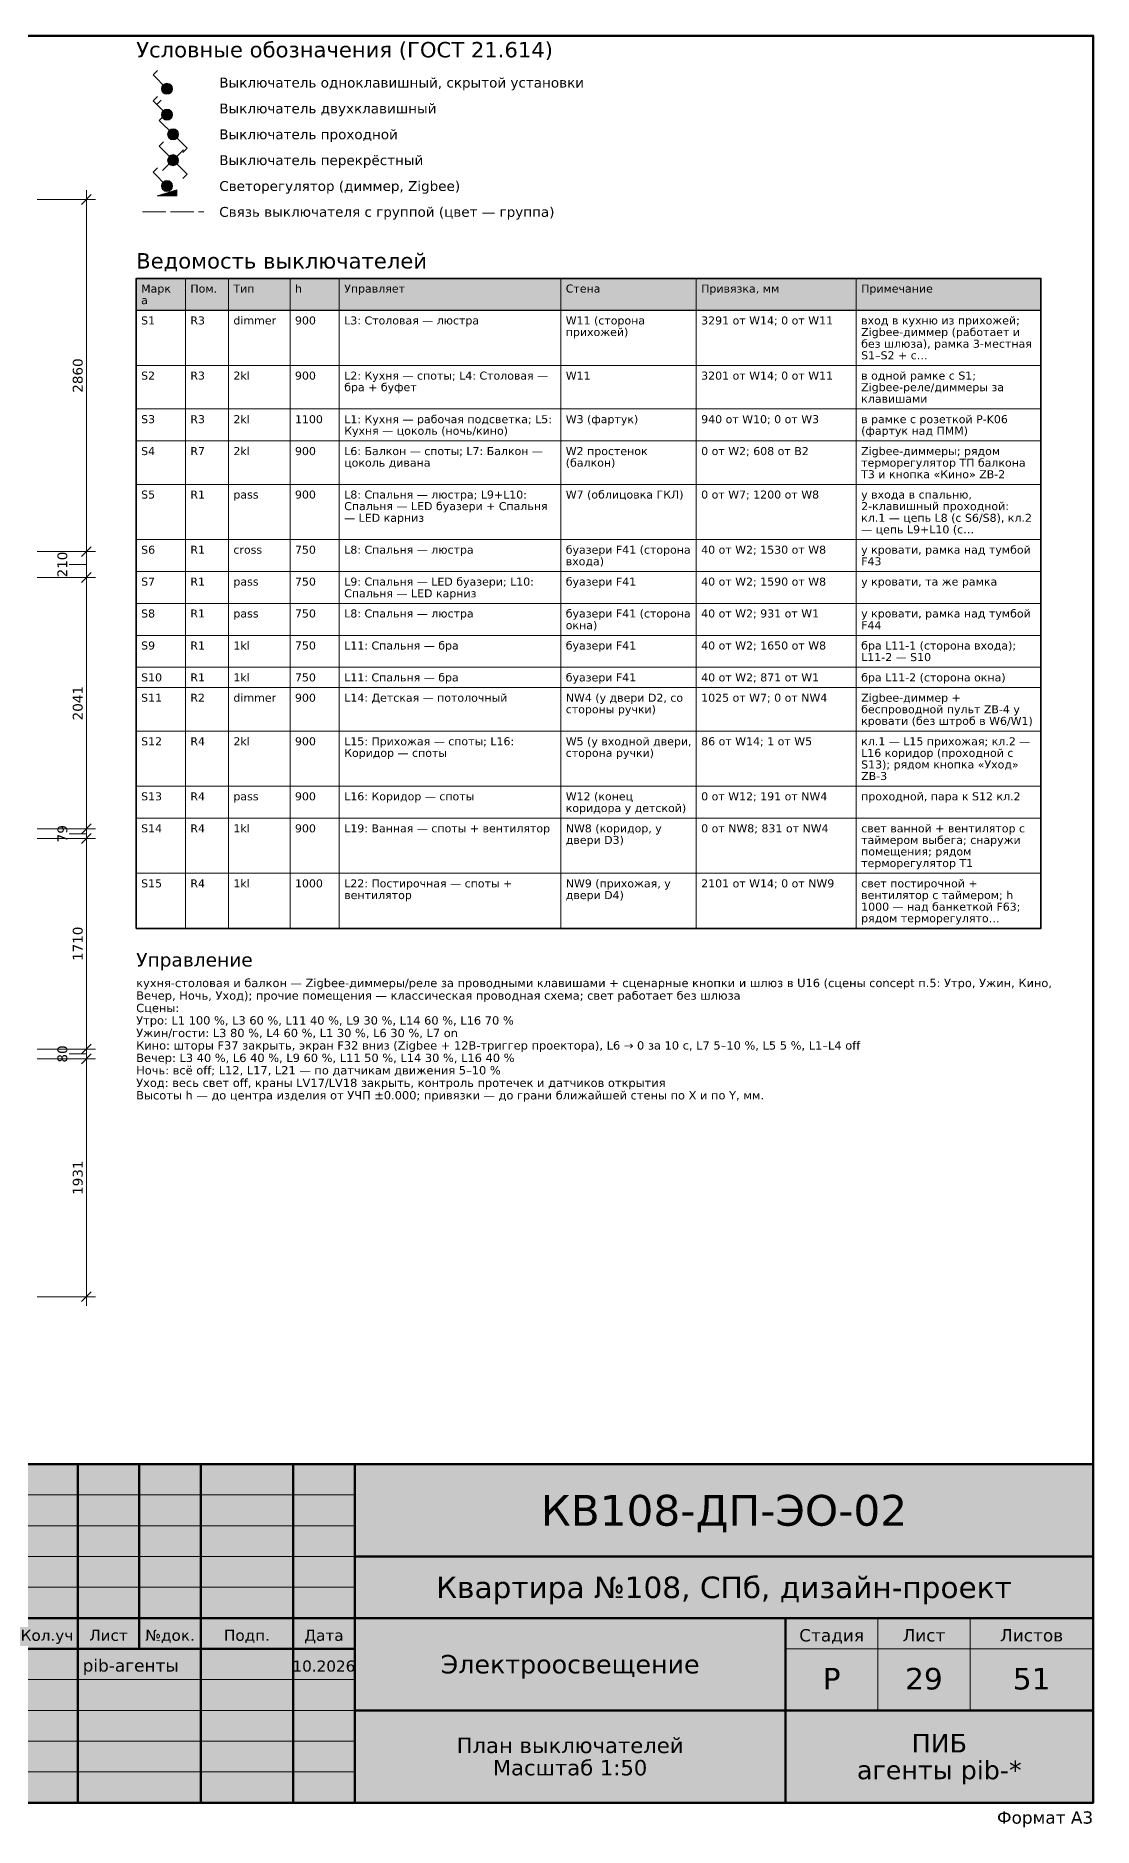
# Model space of a CAD drawing. Header units: millimetres. Extents: x 974 to 20750, y 51 to 14600.
# Drawn here: x 12159 to 20750, y 51 to 14600 of the extents above; entities that cross this region are included whole.
import ezdxf
from ezdxf.enums import TextEntityAlignment as Align

# ---------------------------------------------------------------- set-up
doc = ezdxf.new("R2010")
doc.units = ezdxf.units.MM
doc.linetypes.add('DASHED', pattern=[1.524, 1.27, -0.254])
for name, color, linetype in [('DIM', 7, 'CONTINUOUS'), ('EL-LIGHT', 30, 'CONTINUOUS'), ('FRAME', 7, 'CONTINUOUS'), ('TEXT', 7, 'CONTINUOUS')]:
    doc.layers.add(name, color=color, linetype=linetype)
doc.styles.add('GOST', font='DejaVuSans.ttf')

msp = doc.modelspace()

# ---------------------------------------------------------------- hatches: boundary and pattern name
at = {"layer": 'EL-LIGHT', "true_color": 0xb8860b}
h = msp.add_hatch(color=7, dxfattribs=at)
h.dxf.hatch_style = 1
edge = h.paths.add_edge_path()
edge.add_arc((13225, 14170), 45, 0, 360)
h = msp.add_hatch(color=7, dxfattribs=at)
h.dxf.hatch_style = 1
edge = h.paths.add_edge_path()
edge.add_arc((13225, 13960), 45, 0, 360)
h = msp.add_hatch(color=7, dxfattribs=at)
h.dxf.hatch_style = 1
edge = h.paths.add_edge_path()
edge.add_arc((13275, 13800), 45, 0, 360)
h = msp.add_hatch(color=7, dxfattribs=at)
h.dxf.hatch_style = 1
edge = h.paths.add_edge_path()
edge.add_arc((13275, 13590), 45, 0, 360)
h = msp.add_hatch(color=7, dxfattribs=at)
h.dxf.hatch_style = 1
edge = h.paths.add_edge_path()
edge.add_arc((13225, 13380), 45, 0, 360)
h = msp.add_hatch(color=7, dxfattribs=at)
h.dxf.hatch_style = 1
h.paths.add_polyline_path([(13145, 13300), (13305, 13300), (13305, 13350)])
at = {"layer": 'FRAME', "true_color": 0xffffff}
h = msp.add_hatch(color=7, dxfattribs=at)
h.dxf.hatch_style = 1
h.paths.add_polyline_path([(11500, 250), (20750, 250), (20750, 3000), (11500, 3000)])
at = {"layer": 'TEXT', "true_color": 0xe6e6e6}
h = msp.add_hatch(color=7, dxfattribs=at)
h.dxf.hatch_style = 1
h.paths.add_polyline_path([(12975, 12371), (20325, 12371), (20325, 12630), (12975, 12630)])

# ---------------------------------------------------------------- linework, layer by layer
at = {"layer": 'DIM', "color": 7, "lineweight": 15}
for points in [[(12170, 13271), (12645, 13271)], [(12570, 4285), (12570, 13346)], [(12170, 10411), (12645, 10411)], [(12170, 10201), (12645, 10201)], [(12170, 8160), (12645, 8160)], [(12170, 8081), (12645, 8081)], [(12170, 6371), (12645, 6371)], [(12170, 6291), (12645, 6291)], [(12170, 4360), (12645, 4360)]]:
    msp.add_lwpolyline(points, dxfattribs=at)
at = {"layer": 'DIM', "color": 7, "lineweight": 35}
for points in [[(12530, 13231), (12610, 13311)], [(12530, 10371), (12610, 10451)], [(12530, 10161), (12610, 10241)], [(12530, 8120), (12610, 8200)], [(12530, 8041), (12610, 8121)], [(12530, 6331), (12610, 6411)], [(12530, 6251), (12610, 6331)], [(12530, 4320), (12610, 4400)]]:
    msp.add_lwpolyline(points, dxfattribs=at)
at = {"layer": 'DIM', "color": 7, "lineweight": 13}
for points in [[(12570, 10306), (12430, 10306)], [(12570, 8120), (12430, 8120)], [(12570, 6331), (12430, 6331)]]:
    msp.add_lwpolyline(points, dxfattribs=at)
at = {"layer": 'EL-LIGHT', "lineweight": 30, "true_color": 0xb8860b}
for points in [[(13112, 14283), (13147, 14318)], [(13225, 14170), (13112, 14283)], [(13112, 14073), (13147, 14108)], [(13225, 13960), (13112, 14073)], [(13144, 14041), (13179, 14077)], [(13162, 13913), (13197, 13948)], [(13275, 13800), (13162, 13913)], [(13162, 13703), (13197, 13738)], [(13275, 13590), (13162, 13703)], [(13275, 13800), (13388, 13687)], [(13388, 13687), (13353, 13652)], [(13275, 13590), (13388, 13477)], [(13112, 13493), (13147, 13528)], [(13225, 13380), (13112, 13493)], [(13388, 13477), (13353, 13442)]]:
    msp.add_lwpolyline(points, dxfattribs=at)
at = {"layer": 'EL-LIGHT', "lineweight": 25, "true_color": 0xb8860b}
msp.add_lwpolyline([(13360, 13675), (13190, 13505)], dxfattribs=at)
at = {"layer": 'EL-LIGHT', "lineweight": 13, "true_color": 0xb8860b}
msp.add_lwpolyline([(13145, 13300), (13305, 13300), (13305, 13350)], close=True, dxfattribs=at)
at = {"layer": 'EL-LIGHT', "lineweight": 20, "true_color": 0xb8860b}
for centre in [(13225, 14170), (13225, 13960), (13275, 13800), (13275, 13590), (13225, 13380)]:
    msp.add_circle(centre, 45, dxfattribs=at)
at = {"layer": 'FRAME', "color": 7, "lineweight": 50}
for points in [[(1000, 250), (20750, 250), (20750, 14600), (1000, 14600)], [(11500, 250), (20750, 250), (20750, 3000), (11500, 3000)]]:
    msp.add_lwpolyline(points, close=True, dxfattribs=at)
for points in [[(12500, 250), (12500, 3000)], [(13000, 1500), (13000, 3000)], [(13500, 250), (13500, 3000)], [(14250, 250), (14250, 3000)], [(14750, 250), (14750, 3000)], [(14750, 2250), (20750, 2250)], [(11500, 1750), (14750, 1750)], [(14750, 1750), (20750, 1750)], [(18250, 250), (18250, 1750)], [(11500, 1500), (14750, 1500)], [(14750, 1000), (20750, 1000)]]:
    msp.add_lwpolyline(points, dxfattribs=at)
at = {"layer": 'FRAME', "color": 7, "lineweight": 20}
for points in [[(11500, 2750), (14750, 2750)], [(11500, 2500), (14750, 2500)], [(11500, 2250), (14750, 2250)], [(11500, 2000), (14750, 2000)], [(19000, 1000), (19000, 1750)], [(19750, 1000), (19750, 1750)], [(18250, 1500), (20750, 1500)], [(11500, 1250), (14750, 1250)], [(11500, 1000), (14750, 1000)], [(11500, 750), (14750, 750)], [(11500, 500), (14750, 500)]]:
    msp.add_lwpolyline(points, dxfattribs=at)
at = {"layer": 'TEXT', "color": 7, "linetype": 'DASHED', "lineweight": 20, "ltscale": 150}
msp.add_lwpolyline([(13025, 13170), (13525, 13170)], dxfattribs=at)
at = {"layer": 'TEXT', "color": 7, "lineweight": 25}
msp.add_lwpolyline([(12975, 12371), (20325, 12371), (20325, 12630), (12975, 12630)], close=True, dxfattribs=at)
at = {"layer": 'TEXT', "color": 7, "lineweight": 15}
for points in [[(12975, 12630), (12975, 12371)], [(13375, 12630), (13375, 12371)], [(13725, 12630), (13725, 12371)], [(14225, 12630), (14225, 12371)], [(14625, 12630), (14625, 12371)], [(16425, 12630), (16425, 12371)], [(17525, 12630), (17525, 12371)], [(18825, 12630), (18825, 12371)], [(20325, 12630), (20325, 12371)], [(12975, 12371), (12975, 11923)], [(13375, 12371), (13375, 11923)], [(13725, 12371), (13725, 11923)], [(14225, 12371), (14225, 11923)], [(14625, 12371), (14625, 11923)], [(16425, 12371), (16425, 11923)], [(17525, 12371), (17525, 11923)], [(18825, 12371), (18825, 11923)], [(20325, 12371), (20325, 11923)], [(12975, 11923), (12975, 11570)], [(13375, 11923), (13375, 11570)], [(13725, 11923), (13725, 11570)], [(14225, 11923), (14225, 11570)], [(14625, 11923), (14625, 11570)], [(16425, 11923), (16425, 11570)], [(17525, 11923), (17525, 11570)], [(18825, 11923), (18825, 11570)], [(20325, 11923), (20325, 11570)], [(12975, 11570), (12975, 11310)], [(13375, 11570), (13375, 11310)], [(13725, 11570), (13725, 11310)], [(14225, 11570), (14225, 11310)], [(14625, 11570), (14625, 11310)], [(16425, 11570), (16425, 11310)], [(17525, 11570), (17525, 11310)], [(18825, 11570), (18825, 11310)], [(20325, 11570), (20325, 11310)], [(12975, 11310), (12975, 10957)], [(13375, 11310), (13375, 10957)], [(13725, 11310), (13725, 10957)], [(14225, 11310), (14225, 10957)], [(14625, 11310), (14625, 10957)], [(16425, 11310), (16425, 10957)], [(17525, 11310), (17525, 10957)], [(18825, 11310), (18825, 10957)], [(20325, 11310), (20325, 10957)], [(12975, 10957), (12975, 10509)], [(13375, 10957), (13375, 10509)], [(13725, 10957), (13725, 10509)], [(14225, 10957), (14225, 10509)], [(14625, 10957), (14625, 10509)], [(16425, 10957), (16425, 10509)], [(17525, 10957), (17525, 10509)], [(18825, 10957), (18825, 10509)], [(20325, 10957), (20325, 10509)], [(12975, 10509), (12975, 10250)], [(13375, 10509), (13375, 10250)], [(13725, 10509), (13725, 10250)], [(14225, 10509), (14225, 10250)], [(14625, 10509), (14625, 10250)], [(16425, 10509), (16425, 10250)], [(17525, 10509), (17525, 10250)], [(18825, 10509), (18825, 10250)], [(20325, 10509), (20325, 10250)], [(12975, 10250), (12975, 9990)], [(13375, 10250), (13375, 9990)], [(13725, 10250), (13725, 9990)], [(14225, 10250), (14225, 9990)], [(14625, 10250), (14625, 9990)], [(16425, 10250), (16425, 9990)], [(17525, 10250), (17525, 9990)], [(18825, 10250), (18825, 9990)], [(20325, 10250), (20325, 9990)], [(12975, 9990), (12975, 9731)], [(13375, 9990), (13375, 9731)], [(13725, 9990), (13725, 9731)], [(14225, 9990), (14225, 9731)], [(14625, 9990), (14625, 9731)], [(16425, 9990), (16425, 9731)], [(17525, 9990), (17525, 9731)], [(18825, 9990), (18825, 9731)], [(20325, 9990), (20325, 9731)], [(12975, 9731), (12975, 9472)], [(13375, 9731), (13375, 9472)], [(13725, 9731), (13725, 9472)], [(14225, 9731), (14225, 9472)], [(14625, 9731), (14625, 9472)], [(16425, 9731), (16425, 9472)], [(17525, 9731), (17525, 9472)], [(18825, 9731), (18825, 9472)], [(20325, 9731), (20325, 9472)], [(12975, 9472), (12975, 9307)], [(13375, 9472), (13375, 9307)], [(13725, 9472), (13725, 9307)], [(14225, 9472), (14225, 9307)], [(14625, 9472), (14625, 9307)], [(16425, 9472), (16425, 9307)], [(17525, 9472), (17525, 9307)], [(18825, 9472), (18825, 9307)], [(20325, 9472), (20325, 9307)], [(12975, 9307), (12975, 8954)], [(13375, 9307), (13375, 8954)], [(13725, 9307), (13725, 8954)], [(14225, 9307), (14225, 8954)], [(14625, 9307), (14625, 8954)], [(16425, 9307), (16425, 8954)], [(17525, 9307), (17525, 8954)], [(18825, 9307), (18825, 8954)], [(20325, 9307), (20325, 8954)], [(12975, 8954), (12975, 8506)], [(13375, 8954), (13375, 8506)], [(13725, 8954), (13725, 8506)], [(14225, 8954), (14225, 8506)], [(14625, 8954), (14625, 8506)], [(16425, 8954), (16425, 8506)], [(17525, 8954), (17525, 8506)], [(18825, 8954), (18825, 8506)], [(20325, 8954), (20325, 8506)], [(12975, 8506), (12975, 8246)], [(13375, 8506), (13375, 8246)], [(13725, 8506), (13725, 8246)], [(14225, 8506), (14225, 8246)], [(14625, 8506), (14625, 8246)], [(16425, 8506), (16425, 8246)], [(17525, 8506), (17525, 8246)], [(18825, 8506), (18825, 8246)], [(20325, 8506), (20325, 8246)], [(12975, 8246), (12975, 7799)], [(13375, 8246), (13375, 7799)], [(13725, 8246), (13725, 7799)], [(14225, 8246), (14225, 7799)], [(14625, 8246), (14625, 7799)], [(16425, 8246), (16425, 7799)], [(17525, 8246), (17525, 7799)], [(18825, 8246), (18825, 7799)], [(20325, 8246), (20325, 7799)], [(12975, 7799), (12975, 7351)], [(13375, 7799), (13375, 7351)], [(13725, 7799), (13725, 7351)], [(14225, 7799), (14225, 7351)], [(14625, 7799), (14625, 7351)], [(16425, 7799), (16425, 7351)], [(17525, 7799), (17525, 7351)], [(18825, 7799), (18825, 7351)], [(20325, 7799), (20325, 7351)]]:
    msp.add_lwpolyline(points, dxfattribs=at)
at = {"layer": 'TEXT', "color": 7, "lineweight": 35}
msp.add_lwpolyline([(12975, 7351), (20325, 7351), (20325, 12630), (12975, 12630)], close=True, dxfattribs=at)
at = {"layer": 'TEXT', "color": 7, "lineweight": 15}
for points in [[(12975, 11923), (20325, 11923), (20325, 12371), (12975, 12371)], [(12975, 11570), (20325, 11570), (20325, 11923), (12975, 11923)], [(12975, 11310), (20325, 11310), (20325, 11570), (12975, 11570)], [(12975, 10957), (20325, 10957), (20325, 11310), (12975, 11310)], [(12975, 10509), (20325, 10509), (20325, 10957), (12975, 10957)], [(12975, 10250), (20325, 10250), (20325, 10509), (12975, 10509)], [(12975, 9990), (20325, 9990), (20325, 10250), (12975, 10250)], [(12975, 9731), (20325, 9731), (20325, 9990), (12975, 9990)], [(12975, 9472), (20325, 9472), (20325, 9731), (12975, 9731)], [(12975, 9307), (20325, 9307), (20325, 9472), (12975, 9472)], [(12975, 8954), (20325, 8954), (20325, 9307), (12975, 9307)], [(12975, 8506), (20325, 8506), (20325, 8954), (12975, 8954)], [(12975, 8246), (20325, 8246), (20325, 8506), (12975, 8506)], [(12975, 7799), (20325, 7799), (20325, 8246), (12975, 8246)], [(12975, 7351), (20325, 7351), (20325, 7799), (12975, 7799)]]:
    msp.add_lwpolyline(points, close=True, dxfattribs=at)

# ---------------------------------------------------------------- texts
at = {"layer": 'DIM', "color": 7, "style": 'GOST'}
for s, p in [('2860', (12540, 11841)), ('210', (12415, 10306)), ('2041', (12540, 9180)), ('79', (12415, 8120)), ('1710', (12540, 7226)), ('80', (12415, 6331)), ('1931', (12540, 5326))]:
    msp.add_text(s, height=80, rotation=90, dxfattribs=at).set_placement(p, align=Align.CENTER)
at = {"layer": 'FRAME', "color": 7, "style": 'GOST'}
for s, height, p in [('КВ108-ДП-ЭО-02', 250, (17750, 2500)), ('Квартира №108, СПб, дизайн-проект', 175, (17750, 1912)), ('Кол.уч', 90, (12250, 1565)), ('Лист', 90, (12750, 1565)), ('№док.', 90, (13250, 1565)), ('Подп.', 90, (13875, 1565)), ('Дата', 90, (14500, 1565)), ('Стадия', 100, (18625, 1560)), ('Лист', 100, (19375, 1560)), ('Листов', 100, (20250, 1560)), ('10.2026', 90, (14500, 1315)), ('Электроосвещение', 150, (16500, 1300)), ('Р', 175, (18625, 1170)), ('29', 175, (19375, 1170)), ('51', 175, (20250, 1170)), ('План выключателей', 125, (16500, 653)), ('ПИБ', 150, (19500, 659)), ('Масштаб 1:50', 125, (16500, 472)), ('агенты pib-*', 150, (19500, 441))]:
    msp.add_text(s, height=height, dxfattribs=at).set_placement(p, align=Align.CENTER)
msp.add_text('pib-агенты', height=100, dxfattribs=at).set_placement((12540, 1315))
msp.add_text('Формат A3', height=100, dxfattribs=at).set_placement((20750, 80), align=Align.RIGHT)
at = {"layer": 'TEXT', "color": 7, "style": 'GOST'}
for s, height, p in [('Условные обозначения (ГОСТ 21.614)', 125, (12975, 14425)), ('Выключатель одноклавишный, скрытой установки', 80, (13650, 14180)), ('Выключатель двухклавишный', 80, (13650, 13970)), ('Выключатель проходной', 80, (13650, 13760)), ('Выключатель перекрёстный', 80, (13650, 13550)), ('Светорегулятор (диммер, Zigbee)', 80, (13650, 13340)), ('Связь выключателя с группой (цвет — группа)', 80, (13650, 13130)), ('Ведомость выключателей', 125, (12975, 12710)), ('Марк', 65, (13015, 12515)), ('Пом.', 65, (13415, 12515)), ('Тип', 65, (13765, 12515)), ('h', 65, (14265, 12515)), ('Управляет', 65, (14665, 12515)), ('Стена', 65, (16465, 12515)), ('Привязка, мм', 65, (17565, 12515)), ('Примечание', 65, (18865, 12515)), ('а', 65, (13015, 12421)), ('S1', 65, (13015, 12256)), ('R3', 65, (13415, 12256)), ('dimmer', 65, (13765, 12256)), ('900', 65, (14265, 12256)), ('L3: Столовая — люстра', 65, (14665, 12256)), ('W11 (сторона', 65, (16465, 12256)), ('прихожей)', 65, (16465, 12162)), ('3291 от W14; 0 от W11', 65, (17565, 12256)), ('Zigbee-диммер (работает и', 65, (18865, 12162)), ('вход в кухню из прихожей;', 65, (18865, 12256)), ('без шлюза), рамка 3-местная', 65, (18865, 12067)), ('S1–S2 + с…', 65, (18865, 11973)), ('S2', 65, (13015, 11808)), ('R3', 65, (13415, 11808)), ('2kl', 65, (13765, 11808)), ('900', 65, (14265, 11808)), ('L2: Кухня — споты; L4: Столовая —', 65, (14665, 11808)), ('W11', 65, (16465, 11808)), ('3201 от W14; 0 от W11', 65, (17565, 11808)), ('в одной рамке с S1;', 65, (18865, 11808)), ('бра + буфет', 65, (14665, 11714)), ('Zigbee-реле/диммеры за', 65, (18865, 11714)), ('клавишами', 65, (18865, 11620)), ('S3', 65, (13015, 11454)), ('R3', 65, (13415, 11454)), ('2kl', 65, (13765, 11454)), ('1100', 65, (14265, 11454)), ('L1: Кухня — рабочая подсветка; L5:', 65, (14665, 11454)), ('W3 (фартук)', 65, (16465, 11454)), ('940 от W10; 0 от W3', 65, (17565, 11454)), ('в рамке с розеткой P-K06', 65, (18865, 11454)), ('Кухня — цоколь (ночь/кино)', 65, (14665, 11360)), ('(фартук над ПММ)', 65, (18865, 11360)), ('S4', 65, (13015, 11195)), ('R7', 65, (13415, 11195)), ('2kl', 65, (13765, 11195)), ('900', 65, (14265, 11195)), ('L6: Балкон — споты; L7: Балкон —', 65, (14665, 11195)), ('W2 простенок', 65, (16465, 11195)), ('0 от W2; 608 от B2', 65, (17565, 11195)), ('Zigbee-диммеры; рядом', 65, (18865, 11195)), ('цоколь дивана', 65, (14665, 11101)), ('(балкон)', 65, (16465, 11101)), ('T3 и кнопка «Кино» ZB-2', 65, (18865, 11007)), ('терморегулятор ТП балкона', 65, (18865, 11101)), ('S5', 65, (13015, 10842)), ('R1', 65, (13415, 10842)), ('pass', 65, (13765, 10842)), ('900', 65, (14265, 10842)), ('Спальня — LED буазери + Спальня', 65, (14665, 10748)), ('L8: Спальня — люстра; L9+L10:', 65, (14665, 10842)), ('W7 (облицовка ГКЛ)', 65, (16465, 10842)), ('0 от W7; 1200 от W8', 65, (17565, 10842)), ('у входа в спальню,', 65, (18865, 10842)), ('2-клавишный проходной:', 65, (18865, 10748)), ('— LED карниз', 65, (14665, 10653)), ('— цепь L9+L10 (с…', 65, (18865, 10559)), ('кл.1 — цепь L8 (с S6/S8), кл.2', 65, (18865, 10653)), ('S6', 65, (13015, 10394)), ('R1', 65, (13415, 10394)), ('cross', 65, (13765, 10394)), ('750', 65, (14265, 10394)), ('L8: Спальня — люстра', 65, (14665, 10394)), ('буазери F41 (сторона', 65, (16465, 10394)), ('входа)', 65, (16465, 10300)), ('40 от W2; 1530 от W8', 65, (17565, 10394)), ('у кровати, рамка над тумбой', 65, (18865, 10394)), ('F43', 65, (18865, 10300)), ('S7', 65, (13015, 10135)), ('R1', 65, (13415, 10135)), ('pass', 65, (13765, 10135)), ('750', 65, (14265, 10135)), ('L9: Спальня — LED буазери; L10:', 65, (14665, 10135)), ('буазери F41', 65, (16465, 10135)), ('40 от W2; 1590 от W8', 65, (17565, 10135)), ('у кровати, та же рамка', 65, (18865, 10135)), ('Спальня — LED карниз', 65, (14665, 10040)), ('S8', 65, (13015, 9876)), ('R1', 65, (13415, 9876)), ('pass', 65, (13765, 9876)), ('750', 65, (14265, 9876)), ('L8: Спальня — люстра', 65, (14665, 9876)), ('буазери F41 (сторона', 65, (16465, 9876)), ('40 от W2; 931 от W1', 65, (17565, 9876)), ('у кровати, рамка над тумбой', 65, (18865, 9876)), ('окна)', 65, (16465, 9781)), ('F44', 65, (18865, 9781)), ('S9', 65, (13015, 9616)), ('R1', 65, (13415, 9616)), ('1kl', 65, (13765, 9616)), ('750', 65, (14265, 9616)), ('L11: Спальня — бра', 65, (14665, 9616)), ('буазери F41', 65, (16465, 9616)), ('40 от W2; 1650 от W8', 65, (17565, 9616)), ('бра L11-1 (сторона входа);', 65, (18865, 9616)), ('L11-2 — S10', 65, (18865, 9522)), ('S10', 65, (13015, 9357)), ('R1', 65, (13415, 9357)), ('1kl', 65, (13765, 9357)), ('750', 65, (14265, 9357)), ('L11: Спальня — бра', 65, (14665, 9357)), ('буазери F41', 65, (16465, 9357)), ('40 от W2; 871 от W1', 65, (17565, 9357)), ('бра L11-2 (сторона окна)', 65, (18865, 9357)), ('S11', 65, (13015, 9192)), ('R2', 65, (13415, 9192)), ('dimmer', 65, (13765, 9192)), ('900', 65, (14265, 9192)), ('L14: Детская — потолочный', 65, (14665, 9192)), ('NW4 (у двери D2, со', 65, (16465, 9192)), ('1025 от W7; 0 от NW4', 65, (17565, 9192)), ('Zigbee-диммер +', 65, (18865, 9192)), ('беспроводной пульт ZB-4 у', 65, (18865, 9098)), ('стороны ручки)', 65, (16465, 9098)), ('кровати (без штроб в W6/W1)', 65, (18865, 9004)), ('S12', 65, (13015, 8838)), ('R4', 65, (13415, 8838)), ('2kl', 65, (13765, 8838)), ('900', 65, (14265, 8838)), ('L15: Прихожая — споты; L16:', 65, (14665, 8838)), ('W5 (у входной двери,', 65, (16465, 8838)), ('86 от W14; 1 от W5', 65, (17565, 8838)), ('кл.1 — L15 прихожая; кл.2 —', 65, (18865, 8838)), ('Коридор — споты', 65, (14665, 8744)), ('сторона ручки)', 65, (16465, 8744)), ('L16 коридор (проходной с', 65, (18865, 8744)), ('ZB-3', 65, (18865, 8556)), ('S13); рядом кнопка «Уход»', 65, (18865, 8650)), ('S13', 65, (13015, 8391)), ('R4', 65, (13415, 8391)), ('pass', 65, (13765, 8391)), ('900', 65, (14265, 8391)), ('L16: Коридор — споты', 65, (14665, 8391)), ('W12 (конец', 65, (16465, 8391)), ('0 от W12; 191 от NW4', 65, (17565, 8391)), ('проходной, пара к S12 кл.2', 65, (18865, 8391)), ('коридора у детской)', 65, (16465, 8296)), ('S14', 65, (13015, 8131)), ('R4', 65, (13415, 8131)), ('1kl', 65, (13765, 8131)), ('900', 65, (14265, 8131)), ('L19: Ванная — споты + вентилятор', 65, (14665, 8131)), ('NW8 (коридор, у', 65, (16465, 8131)), ('0 от NW8; 831 от NW4', 65, (17565, 8131)), ('свет ванной + вентилятор с', 65, (18865, 8131)), ('двери D3)', 65, (16465, 8037)), ('таймером выбега; снаружи', 65, (18865, 8037)), ('терморегулятор T1', 65, (18865, 7849)), ('помещения; рядом', 65, (18865, 7943)), ('S15', 65, (13015, 7684)), ('R4', 65, (13415, 7684)), ('1kl', 65, (13765, 7684)), ('1000', 65, (14265, 7684)), ('L22: Постирочная — споты +', 65, (14665, 7684)), ('NW9 (прихожая, у', 65, (16465, 7684)), ('2101 от W14; 0 от NW9', 65, (17565, 7684)), ('свет постирочной +', 65, (18865, 7684)), ('вентилятор', 65, (14665, 7589)), ('двери D4)', 65, (16465, 7589)), ('вентилятор с таймером; h', 65, (18865, 7589)), ('рядом терморегулято…', 65, (18865, 7401)), ('1000 — над банкеткой F63;', 65, (18865, 7495)), ('Управление', 110, (12975, 7041)), ('кухня-столовая и балкон — Zigbee-диммеры/реле за проводными клавишами + сценарные кнопки и шлюз в U16 (сцены concept п.5: Утро, Ужин, Кино,', 67.5, (12975, 6874)), ('Вечер, Ночь, Уход); прочие помещения — классическая проводная схема; свет работает без шлюза', 67.5, (12975, 6772)), ('Сцены:', 67.5, (12975, 6671)), ('Утро: L1 100 %, L3 60 %, L11 40 %, L9 30 %, L14 60 %, L16 70 %', 67.5, (12975, 6570)), ('Ужин/гости: L3 80 %, L4 60 %, L1 30 %, L6 30 %, L7 on', 67.5, (12975, 6468)), ('Кино: шторы F37 закрыть, экран F32 вниз (Zigbee + 12В-триггер проектора), L6 → 0 за 10 с, L7 5–10 %, L5 5 %, L1–L4 off', 67.5, (12975, 6367)), ('Вечер: L3 40 %, L6 40 %, L9 60 %, L11 50 %, L14 30 %, L16 40 %', 67.5, (12975, 6266)), ('Уход: весь свет off, краны LV17/LV18 закрыть, контроль протечек и датчиков открытия', 67.5, (12975, 6063)), ('Ночь: всё off; L12, L17, L21 — по датчикам движения 5–10 %', 67.5, (12975, 6165)), ('Высоты h — до центра изделия от УЧП ±0.000; привязки — до грани ближайшей стены по X и по Y, мм.', 67.5, (12975, 5962))]:
    msp.add_text(s, height=height, dxfattribs=at).set_placement(p)

doc.saveas('drawing.dxf')
